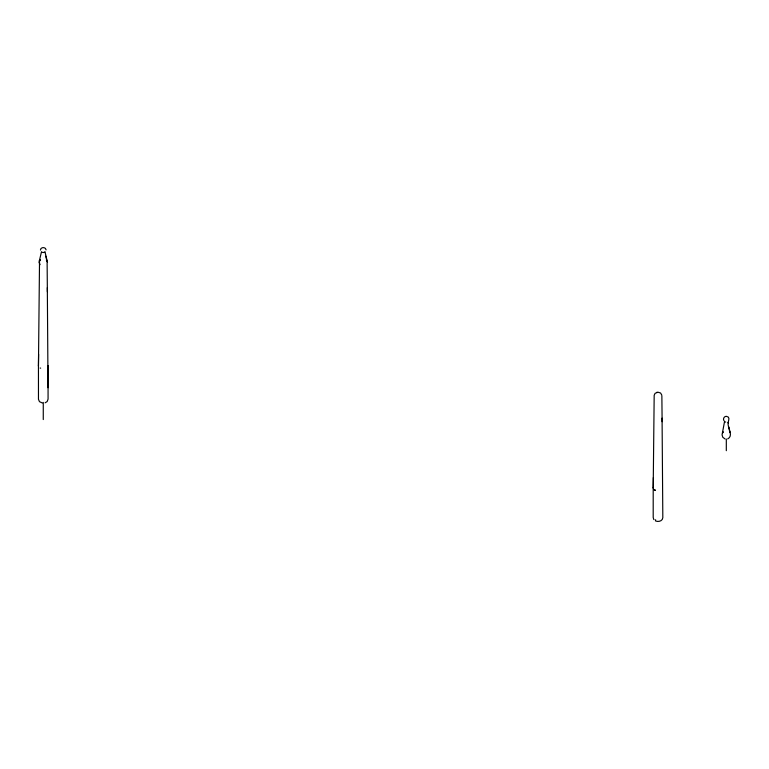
<?xml version="1.0" encoding="UTF-8"?>
<svg xmlns="http://www.w3.org/2000/svg" width="769" height="769" viewBox="0 0 769 769"><rect width="100%" height="100%" fill="white"/><g stroke="black" fill="none" stroke-linecap="round" stroke-linejoin="round"><path stroke-width="1.15" d="M42.41 403.014L39.469 401.668L38.469 399.313L38.45 365.746M48.034 387.72L47.322 287.635M662.071 418.134L662.82 517.662C662.657 521.18 658.149 522.199 655.457 520.901M653.198 487.854L653.198 517.508L653.813 519.584M38.594 354.278L38.45 366.082L39.517 261.489M47.495 262.412L45.121 252.395M653.342 477.578L653.198 488.171L654.179 395.304L655.092 393.324L657.976 392.2L660.59 393.017L661.84 395.199M40.44 250.05C40.421 246.878 45.823 246.714 46.082 249.858M724.561 421.441L722.062 434.841L722.793 437.282L725.09 438.984M41.507 251.742L39.008 262.248L40.065 264.651M45.044 251.646L43.948 252.52L41.987 252.319M39.719 260.931L40.344 259.98M727.705 438.916C734.087 435.504 727.032 427.449 728.176 422.325L728.272 423.008C727.801 421.364 730.925 416.981 726.484 416.337C724.235 416.087 722.62 418.951 724.014 420.749M45.121 402.821L47.159 401.553L48.072 399.121L48.053 365.583L48.072 374.397M657.12 392.296L656.563 392.43M655.688 519.892L655.15 519.854M40.67 368.14L40.123 368.053M725.042 421.95L725.725 422.085M654.352 489.843L653.948 489.401L654.602 490.113M46.39 260.239L47.082 261.998M45.823 256.212L46.774 260.508M729.646 431.63L729.829 432.649L728.877 427.074M661.869 396.016L662.119 421.71M47.12 262.911L47.37 291.701M726.311 439.003L726.311 450.692M43.266 402.398L43.266 419.566M39.43 260.71L40.017 259.807L39.43 260.71M722.485 433.091L723.071 431.976L722.485 433.091M655.419 490.247L654.871 490.151L655.419 490.247"/></g></svg>
